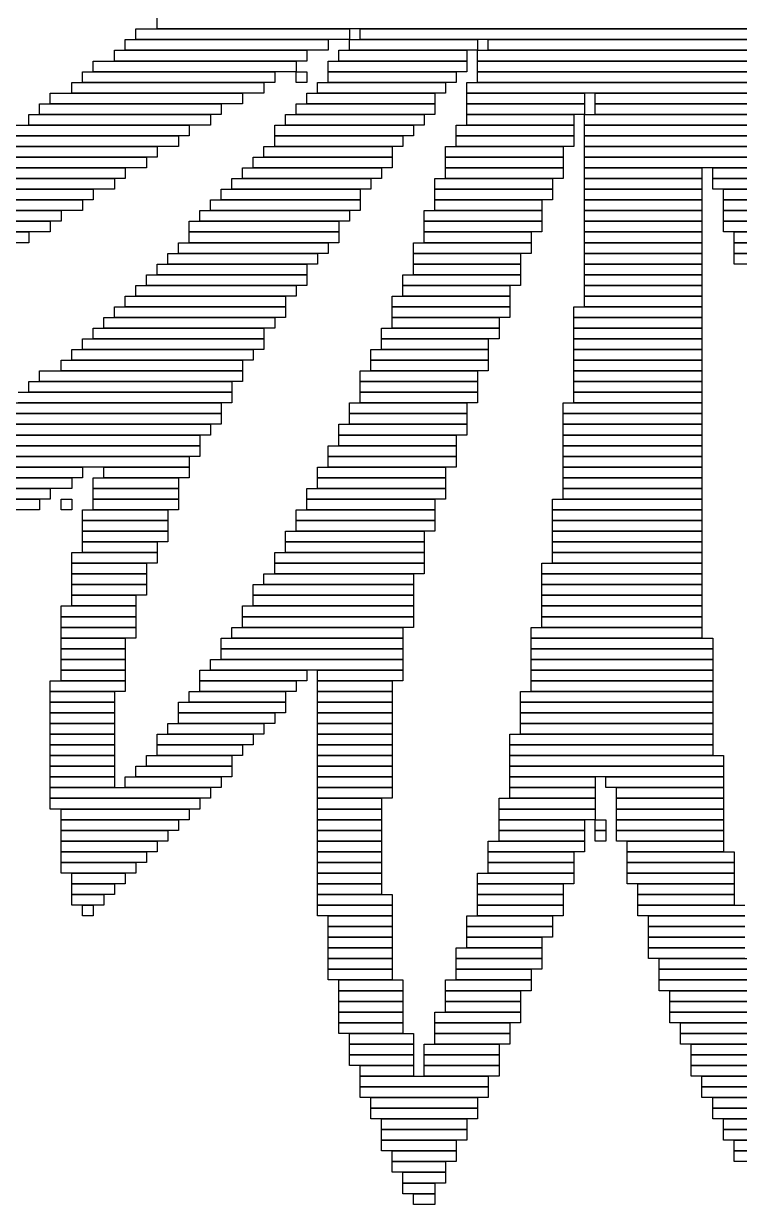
# Model space of a CAD drawing. Extents: x 290 to 733, y 311 to 713.
# Drawn here: x 499.5 to 566.5, y 325 to 435.5 of the extents above; entities that cross this region are included whole.
import ezdxf

# ---------------------------------------------------------------- set-up
doc = ezdxf.new("R2010")
doc.units = 0

msp = doc.modelspace()

# ---------------------------------------------------------------- linework, layer by layer
for p, q in [((512, 435), (512, 436)), ((510, 435), (530, 435)), ((510, 434), (510, 435)), ((611, 435), (512, 435)), ((530, 435), (530, 434)), ((531, 435), (612, 435)), ((531, 434), (531, 435)), ((509, 434), (528, 434)), ((509, 433), (509, 434)), ((530, 434), (510, 434)), ((528, 434), (528, 433)), ((530, 434), (542, 434)), ((530, 433), (530, 434)), ((612, 434), (531, 434)), ((542, 434), (542, 433)), ((543, 434), (613, 434)), ((543, 433), (543, 434)), ((508, 433), (526, 433)), ((508, 432), (508, 433)), ((528, 433), (509, 433)), ((526, 433), (526, 432)), ((529, 433), (541, 433)), ((529, 432), (529, 433)), ((542, 433), (530, 433)), ((541, 433), (541, 432)), ((542, 433), (614, 433)), ((542, 432), (542, 433)), ((613, 433), (543, 433)), ((505, 431), (523, 431)), ((505, 430), (505, 431)), ((506, 432), (525, 432)), ((506, 431), (506, 432)), ((525, 431), (506, 431)), ((526, 432), (508, 432)), ((523, 431), (523, 430)), ((525, 432), (525, 431)), ((525, 431), (526, 431)), ((525, 430), (525, 431)), ((526, 431), (526, 430)), ((528, 432), (541, 432)), ((528, 431), (528, 432)), ((541, 431), (528, 431)), ((528, 431), (540, 431)), ((528, 430), (528, 431)), ((541, 432), (529, 432)), ((540, 431), (540, 430)), ((541, 432), (541, 431)), ((614, 432), (542, 432)), ((542, 432), (615, 432)), ((542, 431), (542, 432)), ((615, 431), (542, 431)), ((542, 431), (616, 431)), ((542, 430), (542, 431)), ((504, 430), (522, 430)), ((504, 429), (504, 430)), ((523, 430), (505, 430)), ((522, 430), (522, 429)), ((526, 430), (525, 430)), ((527, 430), (539, 430)), ((527, 429), (527, 430)), ((540, 430), (528, 430)), ((539, 430), (539, 429)), ((541, 430), (617, 430)), ((541, 429), (541, 430)), ((616, 430), (542, 430)), ((502, 429), (520, 429)), ((502, 428), (502, 429)), ((522, 429), (504, 429)), ((520, 429), (520, 428)), ((526, 429), (538, 429)), ((526, 428), (526, 429)), ((539, 429), (527, 429)), ((538, 429), (538, 428)), ((617, 429), (541, 429)), ((541, 429), (552, 429)), ((541, 428), (541, 429)), ((552, 429), (552, 428)), ((553, 429), (618, 429)), ((553, 428), (553, 429)), ((501, 428), (518, 428)), ((501, 427), (501, 428)), ((520, 428), (502, 428)), ((518, 428), (518, 427)), ((525, 428), (538, 428)), ((525, 427), (525, 428)), ((538, 428), (526, 428)), ((538, 428), (538, 427)), ((552, 428), (541, 428)), ((541, 428), (552, 428)), ((541, 427), (541, 428)), ((552, 428), (552, 427)), ((618, 428), (553, 428)), ((553, 428), (619, 428)), ((553, 427), (553, 428)), ((500, 427), (517, 427)), ((500, 426), (500, 427)), ((518, 427), (501, 427)), ((517, 427), (517, 426)), ((524, 427), (537, 427)), ((524, 426), (524, 427)), ((538, 427), (525, 427)), ((537, 427), (537, 426)), ((552, 427), (541, 427)), ((541, 427), (551, 427)), ((541, 426), (541, 427)), ((551, 427), (551, 426)), ((552, 427), (619, 427)), ((552, 426), (552, 427)), ((619, 427), (553, 427)), ((498, 426), (515, 426)), ((517, 426), (500, 426)), ((515, 426), (515, 425)), ((523, 426), (536, 426)), ((523, 425), (523, 426)), ((537, 426), (524, 426)), ((536, 426), (536, 425)), ((540, 426), (551, 426)), ((540, 425), (540, 426)), ((551, 426), (541, 426)), ((551, 426), (551, 425)), ((619, 426), (552, 426)), ((552, 426), (620, 426)), ((552, 425), (552, 426)), ((497, 425), (514, 425)), ((515, 425), (498, 425)), ((514, 425), (514, 424)), ((536, 425), (523, 425)), ((523, 425), (535, 425)), ((523, 424), (523, 425)), ((535, 425), (535, 424)), ((551, 425), (540, 425)), ((540, 425), (551, 425)), ((540, 424), (540, 425)), ((551, 425), (551, 424)), ((620, 425), (552, 425)), ((552, 425), (621, 425)), ((552, 424), (552, 425)), ((496, 424), (512, 424)), ((514, 424), (497, 424)), ((512, 424), (512, 423)), ((522, 424), (534, 424)), ((522, 423), (522, 424)), ((535, 424), (523, 424)), ((534, 424), (534, 423)), ((539, 424), (550, 424)), ((539, 423), (539, 424)), ((551, 424), (540, 424)), ((550, 424), (550, 423)), ((621, 424), (552, 424)), ((552, 424), (622, 424)), ((552, 423), (552, 424)), ((495, 423), (511, 423)), ((512, 423), (496, 423)), ((511, 423), (511, 422)), ((521, 423), (534, 423)), ((521, 422), (521, 423)), ((534, 423), (522, 423)), ((534, 423), (534, 422)), ((550, 423), (539, 423)), ((539, 423), (550, 423)), ((539, 422), (539, 423)), ((550, 423), (550, 422)), ((622, 423), (552, 423)), ((552, 423), (623, 423)), ((552, 422), (552, 423)), ((493, 422), (509, 422)), ((511, 422), (495, 422)), ((509, 422), (509, 421)), ((520, 422), (533, 422)), ((520, 421), (520, 422)), ((534, 422), (521, 422)), ((533, 422), (533, 421)), ((550, 422), (539, 422)), ((539, 422), (550, 422)), ((539, 421), (539, 422)), ((550, 422), (550, 421)), ((623, 422), (552, 422)), ((552, 422), (563, 422)), ((552, 421), (552, 422)), ((563, 422), (563, 421)), ((564, 422), (624, 422)), ((564, 421), (564, 422)), ((491, 420), (506, 420)), ((492, 421), (508, 421)), ((508, 420), (492, 420)), ((509, 421), (493, 421)), ((506, 420), (506, 419)), ((508, 421), (508, 420)), ((518, 420), (531, 420)), ((518, 419), (518, 420)), ((519, 421), (532, 421)), ((519, 420), (519, 421)), ((532, 420), (519, 420)), ((533, 421), (520, 421)), ((531, 420), (531, 419)), ((532, 421), (532, 420)), ((538, 421), (549, 421)), ((538, 420), (538, 421)), ((549, 420), (538, 420)), ((538, 420), (549, 420)), ((538, 419), (538, 420)), ((550, 421), (539, 421)), ((549, 421), (549, 420)), ((549, 420), (549, 419)), ((563, 421), (552, 421)), ((552, 421), (563, 421)), ((552, 420), (552, 421)), ((563, 420), (552, 420)), ((552, 420), (563, 420)), ((552, 419), (552, 420)), ((563, 421), (563, 420)), ((563, 420), (563, 419)), ((624, 421), (564, 421)), ((564, 421), (625, 421)), ((564, 420), (564, 421)), ((625, 420), (564, 420)), ((565, 420), (626, 420)), ((565, 419), (565, 420)), ((490, 419), (505, 419)), ((506, 419), (491, 419)), ((505, 419), (505, 418)), ((517, 419), (531, 419)), ((517, 418), (517, 419)), ((531, 419), (518, 419)), ((531, 419), (531, 418)), ((549, 419), (538, 419)), ((538, 419), (548, 419)), ((538, 418), (538, 419)), ((548, 419), (548, 418)), ((563, 419), (552, 419)), ((552, 419), (563, 419)), ((552, 418), (552, 419)), ((563, 419), (563, 418)), ((626, 419), (565, 419)), ((565, 419), (596, 419)), ((565, 418), (565, 419)), ((489, 418), (503, 418)), ((505, 418), (490, 418)), ((503, 418), (503, 417)), ((516, 418), (530, 418)), ((516, 417), (516, 418)), ((531, 418), (517, 418)), ((530, 418), (530, 417)), ((537, 418), (548, 418)), ((537, 417), (537, 418)), ((548, 418), (538, 418)), ((548, 418), (548, 417)), ((563, 418), (552, 418)), ((552, 418), (563, 418)), ((552, 417), (552, 418)), ((563, 418), (563, 417)), ((596, 418), (565, 418)), ((565, 418), (597, 418)), ((565, 417), (565, 418)), ((487, 417), (502, 417)), ((503, 417), (489, 417)), ((502, 417), (502, 416)), ((515, 417), (529, 417)), ((515, 416), (515, 417)), ((530, 417), (516, 417)), ((529, 417), (529, 416)), ((548, 417), (537, 417)), ((537, 417), (548, 417)), ((537, 416), (537, 417)), ((548, 417), (548, 416)), ((563, 417), (552, 417)), ((552, 417), (563, 417)), ((552, 416), (552, 417)), ((563, 417), (563, 416)), ((597, 417), (565, 417)), ((565, 417), (598, 417)), ((565, 416), (565, 417)), ((486, 416), (500, 416)), ((502, 416), (487, 416)), ((500, 416), (500, 415)), ((529, 416), (515, 416)), ((515, 416), (529, 416)), ((515, 415), (515, 416)), ((529, 416), (529, 415)), ((548, 416), (537, 416)), ((537, 416), (547, 416)), ((537, 415), (537, 416)), ((547, 416), (547, 415)), ((563, 416), (552, 416)), ((552, 416), (563, 416)), ((552, 415), (552, 416)), ((563, 416), (563, 415)), ((598, 416), (565, 416)), ((566, 416), (598, 416)), ((566, 415), (566, 416)), ((500, 415), (486, 415)), ((514, 415), (528, 415)), ((514, 414), (514, 415)), ((529, 415), (515, 415)), ((528, 415), (528, 414)), ((536, 415), (547, 415)), ((536, 414), (536, 415)), ((547, 415), (537, 415)), ((547, 415), (547, 414)), ((563, 415), (552, 415)), ((552, 415), (563, 415)), ((552, 414), (552, 415)), ((563, 415), (563, 414)), ((598, 415), (566, 415)), ((566, 415), (599, 415)), ((566, 414), (566, 415)), ((513, 414), (527, 414)), ((513, 413), (513, 414)), ((528, 414), (514, 414)), ((527, 414), (527, 413)), ((547, 414), (536, 414)), ((536, 414), (546, 414)), ((536, 413), (536, 414)), ((546, 414), (546, 413)), ((563, 414), (552, 414)), ((552, 414), (563, 414)), ((552, 413), (552, 414)), ((563, 414), (563, 413)), ((599, 414), (566, 414)), ((566, 414), (599, 414)), ((566, 413), (566, 414)), ((512, 413), (526, 413)), ((512, 412), (512, 413)), ((527, 413), (513, 413)), ((526, 413), (526, 412)), ((546, 413), (536, 413)), ((536, 413), (546, 413)), ((536, 412), (536, 413)), ((546, 413), (546, 412)), ((563, 413), (552, 413)), ((552, 413), (563, 413)), ((552, 412), (552, 413)), ((563, 413), (563, 412)), ((599, 413), (566, 413)), ((511, 412), (526, 412)), ((511, 411), (511, 412)), ((526, 412), (512, 412)), ((526, 412), (526, 411)), ((535, 412), (546, 412)), ((535, 411), (535, 412)), ((546, 412), (536, 412)), ((546, 412), (546, 411)), ((563, 412), (552, 412)), ((552, 412), (563, 412)), ((552, 411), (552, 412)), ((563, 412), (563, 411)), ((509, 410), (524, 410)), ((509, 409), (509, 410)), ((510, 411), (525, 411)), ((510, 410), (510, 411)), ((525, 410), (510, 410)), ((526, 411), (511, 411)), ((524, 410), (524, 409)), ((525, 411), (525, 410)), ((534, 410), (545, 410)), ((534, 409), (534, 410)), ((546, 411), (535, 411)), ((535, 411), (545, 411)), ((535, 410), (535, 411)), ((545, 410), (535, 410)), ((545, 411), (545, 410)), ((545, 410), (545, 409)), ((563, 411), (552, 411)), ((552, 411), (563, 411)), ((552, 410), (552, 411)), ((563, 410), (552, 410)), ((552, 410), (563, 410)), ((552, 409), (552, 410)), ((563, 411), (563, 410)), ((563, 410), (563, 409)), ((508, 409), (524, 409)), ((508, 408), (508, 409)), ((524, 409), (509, 409)), ((524, 409), (524, 408)), ((545, 409), (534, 409)), ((534, 409), (545, 409)), ((534, 408), (534, 409)), ((545, 409), (545, 408)), ((551, 409), (563, 409)), ((551, 408), (551, 409)), ((563, 409), (552, 409)), ((563, 409), (563, 408)), ((507, 408), (523, 408)), ((507, 407), (507, 408)), ((524, 408), (508, 408)), ((523, 408), (523, 407)), ((545, 408), (534, 408)), ((534, 408), (544, 408)), ((534, 407), (534, 408)), ((544, 408), (544, 407)), ((563, 408), (551, 408)), ((551, 408), (563, 408)), ((551, 407), (551, 408)), ((563, 408), (563, 407)), ((506, 407), (522, 407)), ((506, 406), (506, 407)), ((523, 407), (507, 407)), ((522, 407), (522, 406)), ((533, 407), (544, 407)), ((533, 406), (533, 407)), ((544, 407), (534, 407)), ((544, 407), (544, 406)), ((563, 407), (551, 407)), ((551, 407), (563, 407)), ((551, 406), (551, 407)), ((563, 407), (563, 406)), ((505, 406), (522, 406)), ((505, 405), (505, 406)), ((522, 406), (506, 406)), ((522, 406), (522, 405)), ((544, 406), (533, 406)), ((533, 406), (543, 406)), ((533, 405), (533, 406)), ((543, 406), (543, 405)), ((563, 406), (551, 406)), ((551, 406), (563, 406)), ((551, 405), (551, 406)), ((563, 406), (563, 405)), ((504, 405), (521, 405)), ((504, 404), (504, 405)), ((522, 405), (505, 405)), ((521, 405), (521, 404)), ((532, 405), (543, 405)), ((532, 404), (532, 405)), ((543, 405), (533, 405)), ((543, 405), (543, 404)), ((563, 405), (551, 405)), ((551, 405), (563, 405)), ((551, 404), (551, 405)), ((563, 405), (563, 404)), ((503, 404), (520, 404)), ((503, 403), (503, 404)), ((521, 404), (504, 404)), ((520, 404), (520, 403)), ((543, 404), (532, 404)), ((532, 404), (543, 404)), ((532, 403), (532, 404)), ((543, 404), (543, 403)), ((563, 404), (551, 404)), ((551, 404), (563, 404)), ((551, 403), (551, 404)), ((563, 404), (563, 403)), ((501, 403), (520, 403)), ((501, 402), (501, 403)), ((520, 403), (503, 403)), ((520, 403), (520, 402)), ((531, 403), (542, 403)), ((531, 402), (531, 403)), ((543, 403), (532, 403)), ((542, 403), (542, 402)), ((563, 403), (551, 403)), ((551, 403), (563, 403)), ((551, 402), (551, 403)), ((563, 403), (563, 402)), ((500, 402), (519, 402)), ((500, 401), (500, 402)), ((520, 402), (501, 402)), ((519, 402), (519, 401)), ((542, 402), (531, 402)), ((531, 402), (542, 402)), ((531, 401), (531, 402)), ((542, 402), (542, 401)), ((563, 402), (551, 402)), ((551, 402), (563, 402)), ((551, 401), (551, 402)), ((563, 402), (563, 401)), ((499, 401), (519, 401)), ((519, 401), (500, 401)), ((519, 401), (519, 400)), ((542, 401), (531, 401)), ((531, 401), (542, 401)), ((531, 400), (531, 401)), ((542, 401), (542, 400)), ((563, 401), (551, 401)), ((551, 401), (563, 401)), ((551, 400), (551, 401)), ((563, 401), (563, 400)), ((497, 399), (518, 399)), ((498, 400), (518, 400)), ((518, 399), (498, 399)), ((519, 400), (499, 400)), ((518, 400), (518, 399)), ((518, 399), (518, 398)), ((530, 400), (541, 400)), ((530, 399), (530, 400)), ((541, 399), (530, 399)), ((530, 399), (541, 399)), ((530, 398), (530, 399)), ((542, 400), (531, 400)), ((541, 400), (541, 399)), ((541, 399), (541, 398)), ((550, 400), (563, 400)), ((550, 399), (550, 400)), ((563, 399), (550, 399)), ((550, 399), (563, 399)), ((550, 398), (550, 399)), ((563, 400), (551, 400)), ((563, 400), (563, 399)), ((563, 399), (563, 398)), ((496, 398), (517, 398)), ((518, 398), (497, 398)), ((517, 398), (517, 397)), ((529, 398), (541, 398)), ((529, 397), (529, 398)), ((541, 398), (530, 398)), ((541, 398), (541, 397)), ((563, 398), (550, 398)), ((550, 398), (563, 398)), ((550, 397), (550, 398)), ((563, 398), (563, 397)), ((494, 397), (516, 397)), ((517, 397), (496, 397)), ((516, 397), (516, 396)), ((541, 397), (529, 397)), ((529, 397), (540, 397)), ((529, 396), (529, 397)), ((540, 397), (540, 396)), ((563, 397), (550, 397)), ((550, 397), (563, 397)), ((550, 396), (550, 397)), ((563, 397), (563, 396)), ((493, 396), (516, 396)), ((516, 396), (494, 396)), ((516, 396), (516, 395)), ((528, 396), (540, 396)), ((528, 395), (528, 396)), ((540, 396), (529, 396)), ((540, 396), (540, 395)), ((563, 396), (550, 396)), ((550, 396), (563, 396)), ((550, 395), (550, 396)), ((563, 396), (563, 395)), ((492, 395), (515, 395)), ((516, 395), (493, 395)), ((515, 395), (515, 394)), ((540, 395), (528, 395)), ((528, 395), (540, 395)), ((528, 394), (528, 395)), ((540, 395), (540, 394)), ((563, 395), (550, 395)), ((550, 395), (563, 395)), ((550, 394), (550, 395)), ((563, 395), (563, 394)), ((490, 394), (505, 394)), ((515, 394), (492, 394)), ((505, 394), (505, 393)), ((507, 394), (515, 394)), ((507, 393), (507, 394)), ((515, 394), (515, 393)), ((527, 394), (539, 394)), ((527, 393), (527, 394)), ((540, 394), (528, 394)), ((539, 394), (539, 393)), ((563, 394), (550, 394)), ((550, 394), (563, 394)), ((550, 393), (550, 394)), ((563, 394), (563, 393)), ((489, 393), (504, 393)), ((505, 393), (490, 393)), ((504, 393), (504, 392)), ((506, 393), (514, 393)), ((506, 392), (506, 393)), ((515, 393), (507, 393)), ((514, 393), (514, 392)), ((539, 393), (527, 393)), ((527, 393), (539, 393)), ((527, 392), (527, 393)), ((539, 393), (539, 392)), ((563, 393), (550, 393)), ((550, 393), (563, 393)), ((550, 392), (550, 393)), ((563, 393), (563, 392)), ((487, 392), (502, 392)), ((504, 392), (489, 392)), ((502, 392), (502, 391)), ((514, 392), (506, 392)), ((506, 392), (514, 392)), ((506, 391), (506, 392)), ((514, 392), (514, 391)), ((526, 392), (539, 392)), ((526, 391), (526, 392)), ((539, 392), (527, 392)), ((539, 392), (539, 391)), ((563, 392), (550, 392)), ((550, 392), (563, 392)), ((550, 391), (550, 392)), ((563, 392), (563, 391)), ((486, 391), (501, 391)), ((502, 391), (487, 391)), ((501, 391), (501, 390)), ((503, 391), (504, 391)), ((503, 390), (503, 391)), ((504, 391), (504, 390)), ((514, 391), (506, 391)), ((506, 391), (514, 391)), ((506, 390), (506, 391)), ((514, 391), (514, 390)), ((539, 391), (526, 391)), ((526, 391), (538, 391)), ((526, 390), (526, 391)), ((538, 391), (538, 390)), ((549, 391), (563, 391)), ((549, 390), (549, 391)), ((563, 391), (550, 391)), ((563, 391), (563, 390)), ((501, 390), (486, 390)), ((504, 390), (503, 390)), ((505, 390), (513, 390)), ((505, 389), (505, 390)), ((513, 389), (505, 389)), ((505, 389), (513, 389)), ((505, 388), (505, 389)), ((514, 390), (506, 390)), ((513, 390), (513, 389)), ((513, 389), (513, 388)), ((525, 390), (538, 390)), ((525, 389), (525, 390)), ((538, 389), (525, 389)), ((525, 389), (538, 389)), ((525, 388), (525, 389)), ((538, 390), (526, 390)), ((538, 390), (538, 389)), ((538, 389), (538, 388)), ((563, 390), (549, 390)), ((549, 390), (563, 390)), ((549, 389), (549, 390)), ((563, 389), (549, 389)), ((549, 389), (563, 389)), ((549, 388), (549, 389)), ((563, 390), (563, 389)), ((563, 389), (563, 388)), ((513, 388), (505, 388)), ((505, 388), (513, 388)), ((505, 387), (505, 388)), ((513, 388), (513, 387)), ((524, 388), (537, 388)), ((524, 387), (524, 388)), ((538, 388), (525, 388)), ((537, 388), (537, 387)), ((563, 388), (549, 388)), ((549, 388), (563, 388)), ((549, 387), (549, 388)), ((563, 388), (563, 387)), ((513, 387), (505, 387)), ((505, 387), (512, 387)), ((505, 386), (505, 387)), ((512, 387), (512, 386)), ((537, 387), (524, 387)), ((524, 387), (537, 387)), ((524, 386), (524, 387)), ((537, 387), (537, 386)), ((563, 387), (549, 387)), ((549, 387), (563, 387)), ((549, 386), (549, 387)), ((563, 387), (563, 386)), ((504, 386), (512, 386)), ((504, 385), (504, 386)), ((512, 386), (505, 386)), ((512, 386), (512, 385)), ((523, 386), (537, 386)), ((523, 385), (523, 386)), ((537, 386), (524, 386)), ((537, 386), (537, 385)), ((563, 386), (549, 386)), ((549, 386), (563, 386)), ((549, 385), (549, 386)), ((563, 386), (563, 385)), ((512, 385), (504, 385)), ((504, 385), (511, 385)), ((504, 384), (504, 385)), ((511, 385), (511, 384)), ((537, 385), (523, 385)), ((523, 385), (537, 385)), ((523, 384), (523, 385)), ((537, 385), (537, 384)), ((548, 385), (563, 385)), ((548, 384), (548, 385)), ((563, 385), (549, 385)), ((563, 385), (563, 384)), ((511, 384), (504, 384)), ((504, 384), (511, 384)), ((504, 383), (504, 384)), ((511, 384), (511, 383)), ((522, 384), (536, 384)), ((522, 383), (522, 384)), ((537, 384), (523, 384)), ((536, 384), (536, 383)), ((563, 384), (548, 384)), ((548, 384), (563, 384)), ((548, 383), (548, 384)), ((563, 384), (563, 383)), ((511, 383), (504, 383)), ((504, 383), (511, 383)), ((504, 382), (504, 383)), ((511, 383), (511, 382)), ((521, 383), (536, 383)), ((521, 382), (521, 383)), ((536, 383), (522, 383)), ((536, 383), (536, 382)), ((563, 383), (548, 383)), ((548, 383), (563, 383)), ((548, 382), (548, 383)), ((563, 383), (563, 382)), ((511, 382), (504, 382)), ((504, 382), (510, 382)), ((504, 381), (504, 382)), ((510, 382), (510, 381)), ((536, 382), (521, 382)), ((521, 382), (536, 382)), ((521, 381), (521, 382)), ((536, 382), (536, 381)), ((563, 382), (548, 382)), ((548, 382), (563, 382)), ((548, 381), (548, 382)), ((563, 382), (563, 381)), ((503, 381), (510, 381)), ((503, 380), (503, 381)), ((510, 381), (504, 381)), ((510, 381), (510, 380)), ((520, 381), (536, 381)), ((520, 380), (520, 381)), ((536, 381), (521, 381)), ((536, 381), (536, 380)), ((563, 381), (548, 381)), ((548, 381), (563, 381)), ((548, 380), (548, 381)), ((563, 381), (563, 380)), ((510, 380), (503, 380)), ((503, 380), (510, 380)), ((503, 379), (503, 380)), ((510, 380), (510, 379)), ((536, 380), (520, 380)), ((520, 380), (536, 380)), ((520, 379), (520, 380)), ((536, 380), (536, 379)), ((563, 380), (548, 380)), ((548, 380), (563, 380)), ((548, 379), (548, 380)), ((563, 380), (563, 379)), ((510, 379), (503, 379)), ((503, 379), (510, 379)), ((503, 378), (503, 379)), ((510, 378), (503, 378)), ((503, 378), (509, 378)), ((503, 377), (503, 378)), ((509, 378), (509, 377)), ((510, 379), (510, 378)), ((518, 378), (535, 378)), ((518, 377), (518, 378)), ((519, 379), (535, 379)), ((519, 378), (519, 379)), ((535, 378), (519, 378)), ((536, 379), (520, 379)), ((535, 379), (535, 378)), ((535, 378), (535, 377)), ((547, 379), (563, 379)), ((547, 378), (547, 379)), ((563, 378), (547, 378)), ((547, 378), (564, 378)), ((547, 377), (547, 378)), ((563, 379), (548, 379)), ((563, 379), (563, 378)), ((564, 378), (564, 377)), ((509, 377), (503, 377)), ((503, 377), (509, 377)), ((503, 376), (503, 377)), ((509, 377), (509, 376)), ((535, 377), (518, 377)), ((518, 377), (535, 377)), ((518, 376), (518, 377)), ((535, 377), (535, 376)), ((564, 377), (547, 377)), ((547, 377), (564, 377)), ((547, 376), (547, 377)), ((564, 377), (564, 376)), ((509, 376), (503, 376)), ((503, 376), (509, 376)), ((503, 375), (503, 376)), ((509, 376), (509, 375)), ((517, 376), (535, 376)), ((517, 375), (517, 376)), ((535, 376), (518, 376)), ((535, 376), (535, 375)), ((564, 376), (547, 376)), ((547, 376), (564, 376)), ((547, 375), (547, 376)), ((564, 376), (564, 375)), ((509, 375), (503, 375)), ((503, 375), (509, 375)), ((503, 374), (503, 375)), ((509, 375), (509, 374)), ((516, 375), (526, 375)), ((516, 374), (516, 375)), ((535, 375), (517, 375)), ((526, 375), (526, 374)), ((527, 375), (535, 375)), ((527, 374), (527, 375)), ((535, 375), (535, 374)), ((564, 375), (547, 375)), ((547, 375), (564, 375)), ((547, 374), (547, 375)), ((564, 375), (564, 374)), ((502, 374), (509, 374)), ((502, 373), (502, 374)), ((509, 374), (503, 374)), ((509, 374), (509, 373)), ((526, 374), (516, 374)), ((516, 374), (525, 374)), ((516, 373), (516, 374)), ((525, 374), (525, 373)), ((535, 374), (527, 374)), ((527, 374), (534, 374)), ((527, 373), (527, 374)), ((534, 374), (534, 373)), ((564, 374), (547, 374)), ((547, 374), (564, 374)), ((547, 373), (547, 374)), ((564, 374), (564, 373)), ((509, 373), (502, 373)), ((502, 373), (508, 373)), ((502, 372), (502, 373)), ((508, 373), (508, 372)), ((515, 373), (524, 373)), ((515, 372), (515, 373)), ((525, 373), (516, 373)), ((524, 373), (524, 372)), ((534, 373), (527, 373)), ((527, 373), (534, 373)), ((527, 372), (527, 373)), ((534, 373), (534, 372)), ((546, 373), (564, 373)), ((546, 372), (546, 373)), ((564, 373), (547, 373)), ((564, 373), (564, 372)), ((508, 372), (502, 372)), ((502, 372), (508, 372)), ((502, 371), (502, 372)), ((508, 372), (508, 371)), ((514, 372), (524, 372)), ((514, 371), (514, 372)), ((524, 372), (515, 372)), ((524, 372), (524, 371)), ((534, 372), (527, 372)), ((527, 372), (534, 372)), ((527, 371), (527, 372)), ((534, 372), (534, 371)), ((564, 372), (546, 372)), ((546, 372), (564, 372)), ((546, 371), (546, 372)), ((564, 372), (564, 371)), ((508, 371), (502, 371)), ((502, 371), (508, 371)), ((502, 370), (502, 371)), ((508, 371), (508, 370)), ((524, 371), (514, 371)), ((514, 371), (523, 371)), ((514, 370), (514, 371)), ((523, 371), (523, 370)), ((534, 371), (527, 371)), ((527, 371), (534, 371)), ((527, 370), (527, 371)), ((534, 371), (534, 370)), ((564, 371), (546, 371)), ((546, 371), (564, 371)), ((546, 370), (546, 371)), ((564, 371), (564, 370)), ((508, 370), (502, 370)), ((502, 370), (508, 370)), ((502, 369), (502, 370)), ((508, 370), (508, 369)), ((513, 370), (522, 370)), ((513, 369), (513, 370)), ((523, 370), (514, 370)), ((522, 370), (522, 369)), ((534, 370), (527, 370)), ((527, 370), (534, 370)), ((527, 369), (527, 370)), ((534, 370), (534, 369)), ((564, 370), (546, 370)), ((546, 370), (564, 370)), ((546, 369), (546, 370)), ((564, 370), (564, 369)), ((508, 369), (502, 369)), ((502, 369), (508, 369)), ((502, 368), (502, 369)), ((508, 368), (502, 368)), ((502, 368), (508, 368)), ((502, 367), (502, 368)), ((508, 369), (508, 368)), ((508, 368), (508, 367)), ((512, 369), (521, 369)), ((512, 368), (512, 369)), ((521, 368), (512, 368)), ((512, 368), (520, 368)), ((512, 367), (512, 368)), ((522, 369), (513, 369)), ((520, 368), (520, 367)), ((521, 369), (521, 368)), ((534, 369), (527, 369)), ((527, 369), (534, 369)), ((527, 368), (527, 369)), ((534, 368), (527, 368)), ((527, 368), (534, 368)), ((527, 367), (527, 368)), ((534, 369), (534, 368)), ((534, 368), (534, 367)), ((545, 369), (564, 369)), ((545, 368), (545, 369)), ((564, 368), (545, 368)), ((545, 368), (564, 368)), ((545, 367), (545, 368)), ((564, 369), (546, 369)), ((564, 369), (564, 368)), ((564, 368), (564, 367)), ((508, 367), (502, 367)), ((502, 367), (508, 367)), ((502, 366), (502, 367)), ((508, 367), (508, 366)), ((511, 367), (519, 367)), ((511, 366), (511, 367)), ((520, 367), (512, 367)), ((519, 367), (519, 366)), ((534, 367), (527, 367)), ((527, 367), (534, 367)), ((527, 366), (527, 367)), ((534, 367), (534, 366)), ((564, 367), (545, 367)), ((545, 367), (565, 367)), ((545, 366), (545, 367)), ((565, 367), (565, 366)), ((508, 366), (502, 366)), ((502, 366), (508, 366)), ((502, 365), (502, 366)), ((508, 366), (508, 365)), ((510, 366), (519, 366)), ((510, 365), (510, 366)), ((519, 366), (511, 366)), ((519, 366), (519, 365)), ((534, 366), (527, 366)), ((527, 366), (534, 366)), ((527, 365), (527, 366)), ((534, 366), (534, 365)), ((565, 366), (545, 366)), ((545, 366), (565, 366)), ((545, 365), (545, 366)), ((565, 366), (565, 365)), ((508, 365), (502, 365)), ((502, 365), (508, 365)), ((502, 364), (502, 365)), ((508, 365), (508, 364)), ((509, 365), (518, 365)), ((509, 364), (509, 365)), ((519, 365), (510, 365)), ((518, 365), (518, 364)), ((534, 365), (527, 365)), ((527, 365), (534, 365)), ((527, 364), (527, 365)), ((534, 365), (534, 364)), ((565, 365), (545, 365)), ((545, 365), (553, 365)), ((545, 364), (545, 365)), ((553, 365), (553, 364)), ((554, 365), (565, 365)), ((554, 364), (554, 365)), ((565, 365), (565, 364)), ((508, 364), (502, 364)), ((502, 364), (517, 364)), ((502, 363), (502, 364)), ((518, 364), (509, 364)), ((517, 364), (517, 363)), ((534, 364), (527, 364)), ((527, 364), (534, 364)), ((527, 363), (527, 364)), ((534, 364), (534, 363)), ((553, 364), (545, 364)), ((545, 364), (553, 364)), ((545, 363), (545, 364)), ((553, 364), (553, 363)), ((565, 364), (554, 364)), ((555, 364), (565, 364)), ((555, 363), (555, 364)), ((565, 364), (565, 363)), ((517, 363), (502, 363)), ((502, 363), (516, 363)), ((502, 362), (502, 363)), ((516, 363), (516, 362)), ((534, 363), (527, 363)), ((527, 363), (533, 363)), ((527, 362), (527, 363)), ((533, 363), (533, 362)), ((544, 363), (553, 363)), ((544, 362), (544, 363)), ((553, 363), (545, 363)), ((553, 363), (553, 362)), ((565, 363), (555, 363)), ((555, 363), (565, 363)), ((555, 362), (555, 363)), ((565, 363), (565, 362)), ((516, 362), (502, 362)), ((503, 362), (515, 362)), ((503, 361), (503, 362)), ((515, 362), (515, 361)), ((533, 362), (527, 362)), ((527, 362), (533, 362)), ((527, 361), (527, 362)), ((533, 362), (533, 361)), ((553, 362), (544, 362)), ((544, 362), (553, 362)), ((544, 361), (544, 362)), ((553, 362), (553, 361)), ((565, 362), (555, 362)), ((555, 362), (565, 362)), ((555, 361), (555, 362)), ((565, 362), (565, 361)), ((515, 361), (503, 361)), ((503, 361), (514, 361)), ((503, 360), (503, 361)), ((514, 361), (514, 360)), ((533, 361), (527, 361)), ((527, 361), (533, 361)), ((527, 360), (527, 361)), ((533, 361), (533, 360)), ((553, 361), (544, 361)), ((544, 361), (552, 361)), ((544, 360), (544, 361)), ((552, 361), (552, 360)), ((553, 361), (554, 361)), ((553, 360), (553, 361)), ((554, 361), (554, 360)), ((565, 361), (555, 361)), ((555, 361), (565, 361)), ((555, 360), (555, 361)), ((565, 361), (565, 360)), ((514, 360), (503, 360)), ((503, 360), (513, 360)), ((503, 359), (503, 360)), ((513, 360), (513, 359)), ((533, 360), (527, 360)), ((527, 360), (533, 360)), ((527, 359), (527, 360)), ((533, 360), (533, 359)), ((552, 360), (544, 360)), ((544, 360), (552, 360)), ((544, 359), (544, 360)), ((552, 360), (552, 359)), ((554, 360), (553, 360)), ((553, 360), (554, 360)), ((553, 359), (553, 360)), ((554, 360), (554, 359)), ((565, 360), (555, 360)), ((555, 360), (565, 360)), ((555, 359), (555, 360)), ((565, 360), (565, 359)), ((513, 359), (503, 359)), ((503, 359), (512, 359)), ((503, 358), (503, 359)), ((512, 359), (512, 358)), ((533, 359), (527, 359)), ((527, 359), (533, 359)), ((527, 358), (527, 359)), ((533, 359), (533, 358)), ((543, 359), (552, 359)), ((543, 358), (543, 359)), ((552, 359), (544, 359)), ((552, 359), (552, 358)), ((554, 359), (553, 359)), ((565, 359), (555, 359)), ((556, 359), (565, 359)), ((556, 358), (556, 359)), ((565, 359), (565, 358)), ((512, 358), (503, 358)), ((503, 358), (511, 358)), ((503, 357), (503, 358)), ((511, 357), (503, 357)), ((503, 357), (510, 357)), ((503, 356), (503, 357)), ((510, 357), (510, 356)), ((511, 358), (511, 357)), ((533, 358), (527, 358)), ((527, 358), (533, 358)), ((527, 357), (527, 358)), ((533, 357), (527, 357)), ((527, 357), (533, 357)), ((527, 356), (527, 357)), ((533, 358), (533, 357)), ((533, 357), (533, 356)), ((552, 358), (543, 358)), ((543, 358), (551, 358)), ((543, 357), (543, 358)), ((551, 357), (543, 357)), ((543, 357), (551, 357)), ((543, 356), (543, 357)), ((551, 358), (551, 357)), ((551, 357), (551, 356)), ((565, 358), (556, 358)), ((556, 358), (566, 358)), ((556, 357), (556, 358)), ((566, 357), (556, 357)), ((556, 357), (566, 357)), ((556, 356), (556, 357)), ((566, 358), (566, 357)), ((566, 357), (566, 356)), ((510, 356), (503, 356)), ((504, 356), (509, 356)), ((504, 355), (504, 356)), ((509, 356), (509, 355)), ((533, 356), (527, 356)), ((527, 356), (533, 356)), ((527, 355), (527, 356)), ((533, 356), (533, 355)), ((542, 356), (551, 356)), ((542, 355), (542, 356)), ((551, 356), (543, 356)), ((551, 356), (551, 355)), ((566, 356), (556, 356)), ((556, 356), (566, 356)), ((556, 355), (556, 356)), ((566, 356), (566, 355)), ((509, 355), (504, 355)), ((504, 355), (508, 355)), ((504, 354), (504, 355)), ((508, 355), (508, 354)), ((533, 355), (527, 355)), ((527, 355), (533, 355)), ((527, 354), (527, 355)), ((533, 355), (533, 354)), ((551, 355), (542, 355)), ((542, 355), (550, 355)), ((542, 354), (542, 355)), ((550, 355), (550, 354)), ((566, 355), (556, 355)), ((557, 355), (566, 355)), ((557, 354), (557, 355)), ((566, 355), (566, 354)), ((508, 354), (504, 354)), ((504, 354), (507, 354)), ((504, 353), (504, 354)), ((507, 354), (507, 353)), ((533, 354), (527, 354)), ((527, 354), (534, 354)), ((527, 353), (527, 354)), ((534, 354), (534, 353)), ((550, 354), (542, 354)), ((542, 354), (550, 354)), ((542, 353), (542, 354)), ((550, 354), (550, 353)), ((566, 354), (557, 354)), ((557, 354), (566, 354)), ((557, 353), (557, 354)), ((566, 354), (566, 353)), ((507, 353), (504, 353)), ((505, 353), (506, 353)), ((505, 352), (505, 353)), ((506, 353), (506, 352)), ((534, 353), (527, 353)), ((527, 353), (534, 353)), ((527, 352), (527, 353)), ((534, 353), (534, 352)), ((550, 353), (542, 353)), ((542, 353), (550, 353)), ((542, 352), (542, 353)), ((550, 353), (550, 352)), ((566, 353), (557, 353)), ((557, 353), (567, 353)), ((557, 352), (557, 353)), ((506, 352), (505, 352)), ((534, 352), (527, 352)), ((528, 352), (534, 352)), ((528, 351), (528, 352)), ((534, 352), (534, 351)), ((541, 352), (549, 352)), ((541, 351), (541, 352)), ((550, 352), (542, 352)), ((549, 352), (549, 351)), ((567, 352), (557, 352)), ((558, 352), (567, 352)), ((558, 351), (558, 352)), ((534, 351), (528, 351)), ((528, 351), (534, 351)), ((528, 350), (528, 351)), ((534, 351), (534, 350)), ((549, 351), (541, 351)), ((541, 351), (549, 351)), ((541, 350), (541, 351)), ((549, 351), (549, 350)), ((567, 351), (558, 351)), ((558, 351), (567, 351)), ((558, 350), (558, 351)), ((534, 350), (528, 350)), ((528, 350), (534, 350)), ((528, 349), (528, 350)), ((534, 350), (534, 349)), ((549, 350), (541, 350)), ((541, 350), (548, 350)), ((541, 349), (541, 350)), ((548, 350), (548, 349)), ((567, 350), (558, 350)), ((558, 350), (567, 350)), ((558, 349), (558, 350)), ((534, 349), (528, 349)), ((528, 349), (534, 349)), ((528, 348), (528, 349)), ((534, 349), (534, 348)), ((540, 349), (548, 349)), ((540, 348), (540, 349)), ((548, 349), (541, 349)), ((548, 349), (548, 348)), ((567, 349), (558, 349)), ((558, 349), (567, 349)), ((558, 348), (558, 349)), ((534, 348), (528, 348)), ((528, 348), (534, 348)), ((528, 347), (528, 348)), ((534, 347), (528, 347)), ((528, 347), (534, 347)), ((528, 346), (528, 347)), ((534, 348), (534, 347)), ((534, 347), (534, 346)), ((548, 348), (540, 348)), ((540, 348), (548, 348)), ((540, 347), (540, 348)), ((548, 347), (540, 347)), ((540, 347), (547, 347)), ((540, 346), (540, 347)), ((547, 347), (547, 346)), ((548, 348), (548, 347)), ((567, 348), (558, 348)), ((559, 348), (568, 348)), ((559, 347), (559, 348)), ((568, 347), (559, 347)), ((559, 347), (568, 347)), ((559, 346), (559, 347)), ((534, 346), (528, 346)), ((529, 346), (535, 346)), ((529, 345), (529, 346)), ((535, 346), (535, 345)), ((539, 346), (547, 346)), ((539, 345), (539, 346)), ((547, 346), (540, 346)), ((547, 346), (547, 345)), ((568, 346), (559, 346)), ((559, 346), (568, 346)), ((559, 345), (559, 346)), ((535, 345), (529, 345)), ((529, 345), (535, 345)), ((529, 344), (529, 345)), ((535, 345), (535, 344)), ((547, 345), (539, 345)), ((539, 345), (546, 345)), ((539, 344), (539, 345)), ((546, 345), (546, 344)), ((568, 345), (559, 345)), ((560, 345), (568, 345)), ((560, 344), (560, 345)), ((535, 344), (529, 344)), ((529, 344), (535, 344)), ((529, 343), (529, 344)), ((535, 344), (535, 343)), ((546, 344), (539, 344)), ((539, 344), (546, 344)), ((539, 343), (539, 344)), ((546, 344), (546, 343)), ((568, 344), (560, 344)), ((560, 344), (569, 344)), ((560, 343), (560, 344)), ((535, 343), (529, 343)), ((529, 343), (535, 343)), ((529, 342), (529, 343)), ((535, 343), (535, 342)), ((538, 343), (546, 343)), ((538, 342), (538, 343)), ((546, 343), (539, 343)), ((546, 343), (546, 342)), ((569, 343), (560, 343)), ((560, 343), (569, 343)), ((560, 342), (560, 343)), ((535, 342), (529, 342)), ((529, 342), (535, 342)), ((529, 341), (529, 342)), ((535, 342), (535, 341)), ((546, 342), (538, 342)), ((538, 342), (545, 342)), ((538, 341), (538, 342)), ((545, 342), (545, 341)), ((569, 342), (560, 342)), ((561, 342), (569, 342)), ((561, 341), (561, 342)), ((535, 341), (529, 341)), ((530, 341), (536, 341)), ((530, 340), (530, 341)), ((536, 341), (536, 340)), ((545, 341), (538, 341)), ((538, 341), (545, 341)), ((538, 340), (538, 341)), ((545, 341), (545, 340)), ((569, 341), (561, 341)), ((561, 341), (569, 341)), ((561, 340), (561, 341)), ((536, 340), (530, 340)), ((530, 340), (536, 340)), ((530, 339), (530, 340)), ((536, 340), (536, 339)), ((537, 340), (544, 340)), ((537, 339), (537, 340)), ((545, 340), (538, 340)), ((544, 340), (544, 339)), ((569, 340), (561, 340)), ((562, 340), (570, 340)), ((562, 339), (562, 340)), ((536, 339), (530, 339)), ((530, 339), (536, 339)), ((530, 338), (530, 339)), ((536, 339), (536, 338)), ((544, 339), (537, 339)), ((537, 339), (544, 339)), ((537, 338), (537, 339)), ((544, 339), (544, 338)), ((570, 339), (562, 339)), ((562, 339), (570, 339)), ((562, 338), (562, 339)), ((536, 338), (530, 338)), ((531, 338), (536, 338)), ((531, 337), (531, 338)), ((536, 338), (536, 337)), ((544, 338), (537, 338)), ((537, 338), (544, 338)), ((537, 337), (537, 338)), ((544, 338), (544, 337)), ((570, 338), (562, 338)), ((562, 338), (570, 338)), ((562, 337), (562, 338)), ((536, 337), (531, 337)), ((531, 337), (543, 337)), ((531, 336), (531, 337)), ((543, 336), (531, 336)), ((531, 336), (543, 336)), ((531, 335), (531, 336)), ((544, 337), (537, 337)), ((543, 337), (543, 336)), ((543, 336), (543, 335)), ((570, 337), (562, 337)), ((563, 337), (571, 337)), ((563, 336), (563, 337)), ((571, 336), (563, 336)), ((563, 336), (571, 336)), ((563, 335), (563, 336)), ((543, 335), (531, 335)), ((532, 335), (542, 335)), ((532, 334), (532, 335)), ((542, 335), (542, 334)), ((571, 335), (563, 335)), ((564, 335), (571, 335)), ((564, 334), (564, 335)), ((542, 334), (532, 334)), ((532, 334), (542, 334)), ((532, 333), (532, 334)), ((542, 334), (542, 333)), ((571, 334), (564, 334)), ((564, 334), (572, 334)), ((564, 333), (564, 334)), ((542, 333), (532, 333)), ((533, 333), (541, 333)), ((533, 332), (533, 333)), ((541, 333), (541, 332)), ((572, 333), (564, 333)), ((565, 333), (572, 333)), ((565, 332), (565, 333)), ((541, 332), (533, 332)), ((533, 332), (541, 332)), ((533, 331), (533, 332)), ((541, 332), (541, 331)), ((572, 332), (565, 332)), ((565, 332), (572, 332)), ((565, 331), (565, 332)), ((541, 331), (533, 331)), ((533, 331), (540, 331)), ((533, 330), (533, 331)), ((540, 331), (540, 330)), ((572, 331), (565, 331)), ((566, 331), (573, 331)), ((566, 330), (566, 331)), ((540, 330), (533, 330)), ((534, 330), (540, 330)), ((534, 329), (534, 330)), ((540, 330), (540, 329)), ((573, 330), (566, 330)), ((566, 330), (573, 330)), ((566, 329), (566, 330)), ((540, 329), (534, 329)), ((534, 329), (539, 329)), ((534, 328), (534, 329)), ((539, 329), (539, 328)), ((573, 329), (566, 329)), ((539, 328), (534, 328)), ((535, 328), (539, 328)), ((535, 327), (535, 328)), ((539, 328), (539, 327)), ((539, 327), (535, 327)), ((535, 327), (538, 327)), ((535, 326), (535, 327)), ((538, 326), (535, 326)), ((536, 326), (538, 326)), ((536, 325), (536, 326)), ((538, 327), (538, 326)), ((538, 326), (538, 325)), ((538, 325), (536, 325))]:
    msp.add_line(p, q)

doc.saveas('drawing.dxf')
